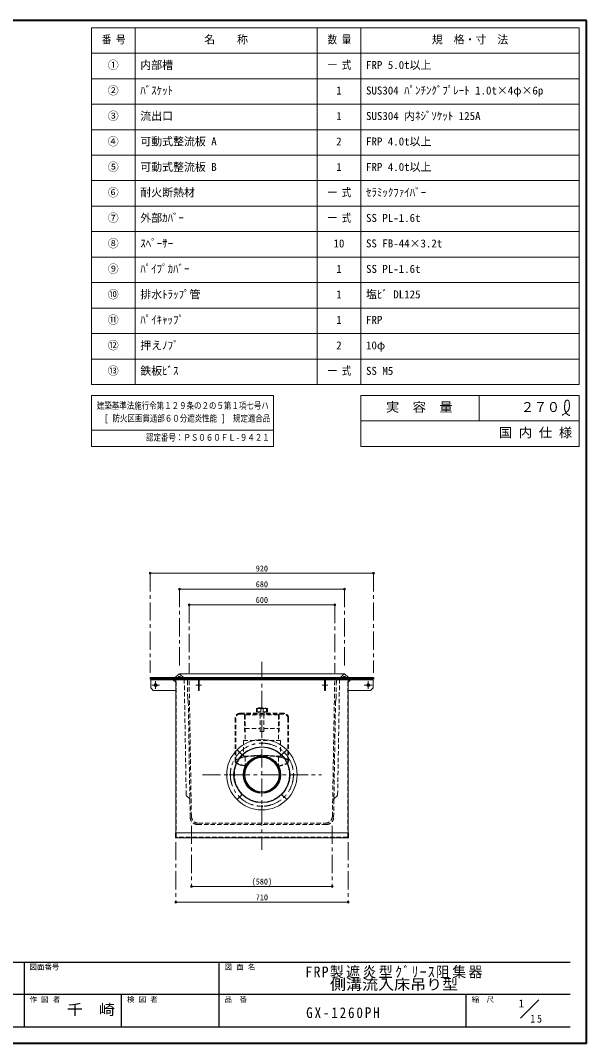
# Model space of a CAD drawing. Units: millimetres at full size, sheet at 1:15; some dimension numbers follow another scale. Extents: x -3151 to 2924, y -2106 to 2109.
# Drawn here: x 592 to 2924, y -2106 to 2109 of the extents above; entities that cross this region are included whole.
import ezdxf
from ezdxf.enums import TextEntityAlignment as Align

# ---------------------------------------------------------------- set-up
doc = ezdxf.new("R2010")
doc.units = ezdxf.units.MM
doc.header["$LTSCALE"] = 15
doc.header["$PDMODE"] = 32
doc.header["$PDSIZE"] = 7.5
doc.linetypes.add('CHAIN1', pattern=[8, 5, -1, 1, -1])
doc.linetypes.add('DASHED1', pattern=[1.8, 1.2, -0.6])
doc.layers.add('0-0____1', color=4, linetype='Continuous', lineweight=9)
doc.styles.add('ＭＳ ゴシック', font='')
doc.styles.get('ＭＳ ゴシック').set_extended_font_data('MS Gothic')

msp = doc.modelspace()

# ---------------------------------------------------------------- linework, layer by layer
at = {"layer": '0-0____1', "color": 1, "lineweight": 40}
for p, q in [((2924.1, 2109.17), (-3150.9, 2109.17)), ((2924.1, -2105.83), (2924.1, 2109.17)), ((2924.1, -2105.83), (-3150.9, -2105.83))]:
    msp.add_line(p, q, dxfattribs=at)
at = {"layer": '0-0____1', "color": 3, "lineweight": 18}
for p, q in [((884.1, 609.17), (884.1, 2079.17)), ((1064.1, 609.17), (1064.1, 2079.17)), ((1814.1, 609.17), (1814.1, 2079.17)), ((1994.1, 609.17), (1994.1, 2079.17)), ((2894.1, 1974.17), (884.1, 1974.17)), ((2894.1, 1869.17), (884.1, 1869.17)), ((2894.1, 1764.17), (884.1, 1764.17)), ((2894.1, 1659.17), (884.1, 1659.17)), ((2894.1, 1554.17), (884.1, 1554.17)), ((2894.1, 1449.17), (884.1, 1449.17)), ((2894.1, 1344.17), (884.1, 1344.17)), ((2894.1, 1239.17), (884.1, 1239.17)), ((2894.1, 1134.17), (884.1, 1134.17)), ((2894.1, 1029.17), (884.1, 1029.17)), ((2894.1, 924.17), (884.1, 924.17)), ((2894.1, 819.17), (884.1, 819.17)), ((2894.1, 714.17), (884.1, 714.17)), ((2894.1, 609.17), (884.1, 609.17)), ((1634.1, 564.17), (884.1, 564.17)), ((884.1, 354.17), (884.1, 564.17)), ((1634.1, 354.17), (1634.1, 564.17)), ((1994.1, 354.17), (1994.1, 564.17)), ((2481.6, 459.17), (2481.6, 564.17)), ((1634.1, 421.67), (884.1, 421.67)), ((2894.1, 459.17), (1994.1, 459.17)), ((1634.1, 354.17), (884.1, 354.17)), ((2894.1, 354.17), (1994.1, 354.17))]:
    msp.add_line(p, q, dxfattribs=at)
at = {"layer": '0-0____1', "linetype": 'CHAIN1'}
for p, q in [((1126.6, -168.33), (1126.6, -578.33)), ((2046.6, -168.33), (2046.6, -578.33)), ((1246.6, -233.33), (1246.6, -563.33)), ((1926.6, -233.33), (1926.6, -563.33)), ((1286.6, -298.33), (1286.6, -578.33)), ((1886.6, -298.33), (1886.6, -578.33)), ((1586.6, -533.33), (1586.6, -1308.33)), ((1164.6, -628.93), (1132.6, -628.93)), ((1148.6, -644.93), (1148.6, -612.93)), ((1338.2, -628.93), (1315, -628.93)), ((1835, -628.93), (1858.2, -628.93)), ((2008.6, -628.93), (2040.6, -628.93)), ((2024.6, -644.93), (2024.6, -612.93)), ((1505.28, -917.01), (1484.07, -895.79)), ((1667.91, -917.01), (1689.13, -895.79)), ((1341.6, -998.33), (1831.6, -998.33)), ((1505.28, -1079.64), (1484.07, -1100.86)), ((1667.91, -1079.64), (1689.13, -1100.86)), ((1296.6, -1208.33), (1296.6, -1458.33)), ((1876.6, -1208.33), (1876.6, -1458.33)), ((1231.6, -1275.93), (1231.6, -1523.33)), ((1941.6, -1275.93), (1941.6, -1523.33))]:
    msp.add_line(p, q, dxfattribs=at)
at = {"layer": '0-0____1'}
for p, q in [((1126.6, -168.33), (2046.6, -168.33)), ((1926.6, -233.33), (1246.6, -233.33)), ((1286.6, -298.33), (1886.6, -298.33)), ((1128.6, -640.93), (1128.6, -606.93)), ((1231.6, -616.93), (1221.6, -606.93)), ((1941.6, -616.93), (1951.6, -606.93)), ((2044.6, -640.93), (2044.6, -606.93)), ((1296.6, -1458.33), (1876.6, -1458.33)), ((1941.6, -1523.33), (1231.6, -1523.33))]:
    msp.add_line(p, q, dxfattribs=at)
at = {"layer": '0-0____1', "color": 7, "lineweight": 18}
for p, q in [((1231.28, -596.82), (1243.02, -584.83)), ((1246.6, -583.33), (1926.6, -583.33)), ((1941.91, -596.82), (1930.17, -584.83)), ((1128.6, -606.93), (1128.6, -605.33)), ((1128.6, -606.93), (2044.6, -606.93)), ((1231.6, -607.73), (1231.6, -1238.33)), ((1325, -606.93), (1325, -650.93)), ((1328.2, -606.93), (1328.2, -650.93)), ((1845, -606.93), (1845, -650.93)), ((1848.2, -606.93), (1848.2, -650.93)), ((1941.6, -607.73), (1941.6, -1238.33)), ((2044.6, -606.93), (2044.6, -605.33)), ((1325, -650.93), (1328.2, -650.93)), ((1848.2, -650.93), (1845, -650.93)), ((1230, -1238.33), (1943.2, -1238.33)), ((1230, -1256.73), (1230, -1238.33)), ((1941.6, -1258.33), (1231.6, -1258.33)), ((1943.2, -1256.73), (1943.2, -1238.33)), ((2652.26, -2001.59), (2728.03, -1925.83))]:
    msp.add_line(p, q, dxfattribs=at)
at = {"layer": '0-0____1', "linetype": 'DASHED1'}
for p, q in [((1261.91, -596.82), (1250.17, -584.83)), ((1911.28, -596.82), (1923.02, -584.83)), ((1233.2, -1254.33), (1233.2, -606.93)), ((1234.22, -603.82), (1243.02, -594.83)), ((1258.97, -603.82), (1250.17, -594.83)), ((1274.64, -1081.28), (1266.59, -598.33)), ((1281.01, -683.33), (1279.79, -610.07)), ((1296.1, -1168.83), (1286.76, -608.14)), ((1325, -622.93), (1328.2, -622.93)), ((1848.2, -622.93), (1845, -622.93)), ((1877.09, -1168.83), (1886.43, -608.14)), ((1892.18, -683.33), (1893.4, -610.07)), ((1898.55, -1081.28), (1906.6, -598.33)), ((1914.22, -603.82), (1923.02, -594.83)), ((1938.97, -603.82), (1930.17, -594.83)), ((1940, -1254.33), (1940, -606.93)), ((1325, -634.93), (1328.2, -634.93)), ((1848.2, -634.93), (1845, -634.93)), ((1281.01, -683.33), (1283.26, -698.33)), ((1291.19, -1173.83), (1283.26, -698.33)), ((1882.01, -1173.83), (1889.93, -698.33)), ((1892.18, -683.33), (1889.93, -698.33)), ((1496.6, -745.33), (1676.6, -745.33)), ((1676.6, -748.33), (1496.6, -748.33)), ((1515.1, -751.33), (1515.1, -820.33)), ((1518.1, -752.83), (1518.1, -857.33)), ((1519.6, -751.33), (1579.1, -751.33)), ((1564.2, -726.13), (1564.2, -739.33)), ((1567.19, -726.13), (1564.2, -726.13)), ((1608.99, -739.33), (1564.2, -739.33)), ((1572.9, -723.42), (1564.99, -725.15)), ((1567.19, -726.13), (1567.19, -739.33)), ((1573.76, -723.33), (1599.44, -723.33)), ((1574.6, -739.33), (1574.6, -745.33)), ((1579.1, -748.33), (1579.1, -820.33)), ((1581.76, -726.13), (1581.76, -739.33)), ((1591.44, -726.13), (1581.76, -726.13)), ((1591.44, -726.13), (1591.44, -739.33)), ((1594.1, -748.33), (1594.1, -820.33)), ((1653.6, -751.33), (1594.1, -751.33)), ((1598.6, -739.33), (1598.6, -745.33)), ((1600.29, -723.42), (1608.2, -725.15)), ((1606, -726.13), (1606, -739.33)), ((1655.1, -752.83), (1655.1, -857.33)), ((1658.1, -751.33), (1658.1, -820.33)), ((1476.6, -765.33), (1476.6, -943.33)), ((1479.6, -765.33), (1479.6, -943.33)), ((1693.6, -765.33), (1693.6, -943.33)), ((1696.6, -765.33), (1696.6, -943.33)), ((1518.1, -820.33), (1515.1, -820.33)), ((1518.1, -808.33), (1579.1, -808.33)), ((1579.1, -820.33), (1594.1, -820.33)), ((1594.1, -808.33), (1655.1, -808.33)), ((1658.1, -820.33), (1655.1, -820.33)), ((1510.6, -857.33), (1662.6, -857.33)), ((1510.6, -857.33), (1510.6, -922.33)), ((1662.6, -857.33), (1662.6, -922.33)), ((1510.6, -922.33), (1662.6, -922.33)), ((1518.1, -970.33), (1518.1, -922.33)), ((1655.1, -970.33), (1655.1, -922.33)), ((1288.47, -1096.89), (1276.14, -1084.76)), ((1884.72, -1096.89), (1897.06, -1084.76)), ((1321.18, -1203.33), (1852.01, -1203.33)), ((1326.1, -1198.33), (1847.09, -1198.33)), ((1231.6, -1255.93), (1231.6, -1238.33)), ((1940.8, -1256.73), (1232.4, -1256.73)), ((1939.2, -1255.13), (1234, -1255.13)), ((1251.6, -1255.13), (1251.6, -1256.73)), ((1921.6, -1255.13), (1921.6, -1256.73)), ((1941.6, -1255.93), (1941.6, -1238.33))]:
    msp.add_line(p, q, dxfattribs=at)
at = {"layer": '0-0____1', "color": 5, "lineweight": 25}
for p, q in [((1126.6, -598.33), (2046.6, -598.33)), ((1126.6, -598.33), (1126.6, -605.33)), ((2046.6, -605.33), (1126.6, -605.33)), ((2046.6, -598.33), (2046.6, -605.33))]:
    msp.add_line(p, q, dxfattribs=at)
at = {"layer": '0-0____1', "color": 6, "lineweight": 25}
for p, q in [((-3083.4, -1770.47), (2856.6, -1770.47)), ((606.6, -1770.47), (606.6, -2038.33)), ((1410.17, -2038.33), (1410.17, -1770.47)), ((2856.6, -1904.4), (-196.97, -1904.4)), ((1008.38, -2038.33), (1008.38, -1904.4)), ((2428.03, -2038.33), (2428.03, -1904.4)), ((2856.6, -2038.33), (-3083.4, -2038.33))]:
    msp.add_line(p, q, dxfattribs=at)
at = {"layer": '0-0____1', "color": 3, "lineweight": 18}
for points in [[(2894.1, 609.17), (2894.1, 2079.17), (884.1, 2079.17)], [(2894.1, 354.17), (2894.1, 564.17), (1994.1, 564.17)], [(2823.91, 482.64), (2825.55, 483.58), (2828.35, 485.21), (2831.13, 486.89), (2833.87, 488.63), (2836.55, 490.46), (2839.16, 492.41), (2840.63, 493.6), (2841.72, 494.53), (2843.52, 496.2), (2845.24, 497.97), (2846.84, 499.83), (2848.29, 501.79), (2849.57, 503.86), (2850.23, 505.11), (2850.7, 506.13), (2851.41, 507.93), (2852, 509.78), (2852.48, 511.67), (2852.85, 513.58), (2853.13, 515.5), (2853.24, 516.62), (2853.33, 517.78), (2853.41, 519.77), (2853.43, 521.76), (2853.4, 523.75), (2853.34, 525.76), (2853.28, 527.78), (2853.24, 528.95), (2853.21, 530.19), (2853.13, 532.34), (2852.96, 534.46), (2852.62, 536.55), (2852.05, 538.57), (2851.18, 540.49), (2850.5, 541.56), (2850.07, 542.13), (2849.23, 543.06), (2848.29, 543.89), (2847.28, 544.58)], [(2847.28, 544.58), (2846.22, 545.08), (2845.12, 545.36), (2844.47, 545.4), (2843.94, 545.36), (2843.02, 545.17), (2842.13, 544.81), (2841.26, 544.33), (2840.44, 543.74), (2839.68, 543.07), (2839.26, 542.66), (2838.69, 542.01), (2837.83, 540.83), (2837.11, 539.57), (2836.51, 538.26), (2836.02, 536.9), (2835.62, 535.52), (2835.43, 534.71), (2835.21, 533.69), (2834.89, 531.93), (2834.65, 530.15), (2834.45, 528.37), (2834.29, 526.58), (2834.14, 524.79), (2834.06, 523.75), (2833.95, 522.5), (2833.77, 520.36), (2833.62, 518.22), (2833.54, 516.08), (2833.53, 513.94), (2833.65, 511.82), (2833.78, 510.59), (2833.94, 509.53), (2834.3, 507.71), (2834.77, 505.9), (2835.32, 504.12), (2835.95, 502.36), (2836.64, 500.62), (2837.07, 499.63), (2837.39, 498.91)], [(2837.39, 498.91), (2837.96, 497.69), (2838.55, 496.48), (2839.17, 495.28), (2839.82, 494.1), (2840.5, 492.91), (2840.91, 492.23), (2841.39, 491.43), (2842.27, 490.08), (2843.21, 488.77), (2844.22, 487.53), (2845.31, 486.38), (2846.48, 485.36), (2847.21, 484.83), (2847.83, 484.43), (2848.96, 483.83), (2850.14, 483.3), (2851.36, 482.84), (2852.6, 482.42), (2853.87, 482.03), (2854.61, 481.81)]]:
    msp.add_lwpolyline(points, dxfattribs=at)
at = {"layer": '0-0____1'}
for points in [[(1128.6, -640.93), (1138.6, -650.93), (1231.6, -650.93)], [(2044.6, -640.93), (2034.6, -650.93), (1941.6, -650.93)]]:
    msp.add_lwpolyline(points, dxfattribs=at)
at = {"layer": '0-0____1', "linetype": 'DASHED1'}
msp.add_lwpolyline([(1606, -726.13), (1608.99, -726.13), (1608.99, -739.33)], dxfattribs=at)
at = {"layer": '0-0____1'}
for centre, radius in [((1148.6, -628.93), 6), ((2024.6, -628.93), 6), ((1586.6, -998.33), 74), ((1586.6, -998.33), 70.5)]:
    msp.add_circle(centre, radius, dxfattribs=at)
at = {"layer": '0-0____1', "color": 7, "lineweight": 18}
for centre, radius in [((1586.6, -998.33), 145), ((1586.6, -868.33), 2.5), ((1494.67, -906.4), 2.5), ((1678.52, -906.4), 2.5), ((1456.6, -998.33), 2.5), ((1716.6, -998.33), 2.5), ((1494.67, -1090.25), 2.5), ((1678.52, -1090.25), 2.5), ((1586.6, -1128.33), 2.5)]:
    msp.add_circle(centre, radius, dxfattribs=at)
at = {"layer": '0-0____1', "linetype": 'CHAIN1'}
msp.add_circle((1586.6, -998.33), 130, dxfattribs=at)
at = {"layer": '0-0____1', "color": 5, "lineweight": 25}
for radius in [115, 76.5]:
    msp.add_circle((1586.6, -998.33), radius, dxfattribs=at)
at = {"layer": '0-0____1', "color": 7, "linetype": 'DASHED1', "lineweight": 18}
msp.add_circle((1586.6, -998.33), 113.4, dxfattribs=at)
at = {"layer": '0-0____1', "color": 7, "lineweight": 18}
for centre, radius, start, end in [((1246.6, -588.33), 5, 90, 135.6053), ((1926.6, -588.33), 5, 44.3947, 90), ((1227.71, -593.33), 5, 270, 315.6053), ((1230.8, -607.73), 0.8, 0, 90), ((1942.4, -607.73), 0.8, 90, 180), ((1945.49, -593.33), 5, 224.3947, 270), ((1231.6, -1256.73), 1.6, 180, 270), ((1941.6, -1256.73), 1.6, 270, 0)]:
    msp.add_arc(centre, radius, start, end, dxfattribs=at)
at = {"layer": '0-0____1', "linetype": 'DASHED1'}
for centre, radius, start, end in [((1246.6, -588.33), 5, 44.3947, 90), ((1926.6, -588.33), 5, 90, 135.6053), ((1230.65, -600.33), 5, 270, 315.6053), ((1231.6, -606.93), 1.6, 0, 90), ((1246.6, -598.33), 5, 44.3947, 135.6053), ((1262.54, -600.33), 5, 224.3947, 270), ((1265.49, -593.33), 5, 224.3947, 270), ((1274.8, -610.33), 5, 1.04163, 90), ((1276.76, -608.33), 10, 1.04163, 90), ((1896.43, -608.33), 10, 90, 178.95837), ((1898.4, -610.33), 5, 90, 178.95837), ((1907.71, -593.33), 5, 270, 315.6053), ((1910.65, -600.33), 5, 270, 315.6053), ((1926.6, -598.33), 5, 44.3947, 135.6053), ((1942.54, -600.33), 5, 224.3947, 270), ((1941.6, -606.93), 1.6, 90, 180), ((1496.6, -765.33), 20, 90, 180), ((1496.6, -765.33), 17, 90, 180), ((1518.1, -751.33), 3, 90, 180), ((1519.6, -752.83), 1.5, 90, 180), ((1565.2, -726.13), 1, 102.36697, 180), ((1574.48, -758.68), 33.35, 77.38992, 102.61008), ((1573.76, -727.33), 4, 90, 102.36697), ((1598.72, -758.68), 33.35, 77.38992, 102.61008), ((1599.44, -727.33), 4, 77.63303, 90), ((1607.99, -726.13), 1, 0, 77.63303), ((1653.6, -752.83), 1.5, 0, 90), ((1655.1, -751.33), 3, 0, 90), ((1676.6, -765.33), 20, 0, 90), ((1676.6, -765.33), 17, 0, 90), ((1279.64, -1081.2), 5, 180.95484, 225.47742), ((1893.55, -1081.2), 5, 314.52258, 359.04516), ((1284.96, -1100.46), 5, 0.95484, 45.47742), ((1888.23, -1100.46), 5, 134.52258, 179.04516), ((1321.18, -1173.33), 30, 180.95484, 270), ((1326.1, -1168.33), 30, 180.95484, 270), ((1847.09, -1168.33), 30, 270, 359.04516), ((1852.01, -1173.33), 30, 270, 359.04516), ((1233.2, -1255.13), 1.6, 180, 270), ((1232.4, -1255.93), 0.8, 180, 270), ((1234, -1254.33), 0.8, 180, 270), ((1939.2, -1254.33), 0.8, 270, 0), ((1940, -1255.13), 1.6, 270, 0), ((1940.8, -1255.93), 0.8, 270, 0)]:
    msp.add_arc(centre, radius, start, end, dxfattribs=at)
for major_axis, start_param, end_param in [((110, 0), 5.3846125, 10.3233508), ((107, 0), 5.4071305, 10.3008327)]:
    msp.add_ellipse((1586.6, -943.33), major_axis=major_axis, ratio=0.227, start_param=start_param, end_param=end_param, dxfattribs=at)
at = {"layer": '0-0____1', "color": 1}
for p in [(1126.6, -168.33), (2046.6, -168.33), (1246.6, -233.33), (1926.6, -233.33), (1286.6, -298.33), (1886.6, -298.33), (1296.6, -1458.33), (1876.6, -1458.33), (1231.6, -1523.33), (1941.6, -1523.33)]:
    msp.add_point(p, dxfattribs=at)

# ---------------------------------------------------------------- texts
at = {"layer": '0-0____1', "color": 7, "style": 'ＭＳ ゴシック'}
for s, height, width, p in [('番 号', 32.99, 0.85, (927.22, 2004.17)), ('数 量', 32.99, 0.85, (1857.22, 2004.17)), ('一 式', 32.99, 0.85, (1857.22, 1899.17)), ('一 式', 32.99, 0.85, (1857.22, 1374.17)), ('一 式', 32.99, 0.85, (1857.22, 1269.17)), ('一 式', 32.99, 0.85, (1857.22, 639.17)), ('建築基準法施行令第１２９条の２の５第１項七号ハ', 27.49, 0.8, (906.6, 500.42)), ('実\u3000容\u3000量', 38.49, 1.05, (2097.22, 485.42)), ('２７０', 41.24, 0.95, (2654.1, 483.55)), ('[ 防火区画貫通部６０分遮炎性能 ]\u3000規定適合品', 27.49, 0.8, (936.6, 447.92)), ('国 内 仕 様', 38.49, 1.05, (2562.22, 380.42)), ('認定番号：ＰＳ０６０ＦＬ-９４２１', 27.49, 0.8, (1109.1, 369.17)), ('側溝流入床吊り型', 43.99, 1.1, (1867.13, -1897.43)), ('千\u3000崎', 43.99, 1.1, (783.38, -2001.36))]:
    msp.add_text(s, height=height, dxfattribs=dict(at, width=width)).set_placement(p, align=Align.BOTTOM_LEFT)
for s, height, p in [('名\u3000\u3000称', 32.99, (1349.1, 2004.17)), ('規\u3000格・寸\u3000法', 32.99, (2286.6, 2004.17)), ('①', 32.99, (951.6, 1899.17)), ('内部槽', 32.99, (1085.53, 1899.17)), ('FRP 5.0t以上', 32.99, (2015.53, 1899.17)), ('②', 32.99, (951.6, 1794.17)), ('ﾊﾞｽｹｯﾄ', 32.99, (1085.53, 1794.17)), ('1', 32.99, (1892.85, 1794.17)), ('SUS304 ﾊﾟﾝﾁﾝｸﾞﾌﾟﾚｰﾄ 1.0t×4φ×6p', 32.99, (2015.53, 1794.17)), ('③', 32.99, (951.6, 1689.17)), ('流出口', 32.99, (1085.53, 1689.17)), ('1', 32.99, (1892.85, 1689.17)), ('SUS304 内ﾈｼﾞｿｹｯﾄ 125A', 32.99, (2015.53, 1689.17)), ('④', 32.99, (951.6, 1584.17)), ('可動式整流板 A', 32.99, (1085.53, 1584.17)), ('2', 32.99, (1892.85, 1584.17)), ('FRP 4.0t以上', 32.99, (2015.53, 1584.17)), ('⑤', 32.99, (951.6, 1479.17)), ('可動式整流板 B', 32.99, (1085.53, 1479.17)), ('1', 32.99, (1892.85, 1479.17)), ('FRP 4.0t以上', 32.99, (2015.53, 1479.17)), ('⑥', 32.99, (951.6, 1374.17)), ('耐火断熱材', 32.99, (1085.53, 1374.17)), ('ｾﾗﾐｯｸﾌｧｲﾊﾞｰ', 32.99, (2015.53, 1374.17)), ('⑦', 32.99, (951.6, 1269.17)), ('外部ｶﾊﾞｰ', 32.99, (1085.53, 1269.17)), ('SS PL-1.6t', 32.99, (2015.53, 1269.17)), ('⑧', 32.99, (951.6, 1164.17)), ('ｽﾍﾟｰｻｰ', 32.99, (1085.53, 1164.17)), ('10', 32.99, (1881.6, 1164.17)), ('SS FB-44×3.2t', 32.99, (2015.53, 1164.17)), ('⑨', 32.99, (951.6, 1059.17)), ('ﾊﾟｲﾌﾟｶﾊﾞｰ', 32.99, (1085.53, 1059.17)), ('1', 32.99, (1892.85, 1059.17)), ('SS PL-1.6t', 32.99, (2015.53, 1059.17)), ('⑩', 32.99, (951.6, 954.17)), ('排水ﾄﾗｯﾌﾟ管', 32.99, (1085.53, 954.17)), ('1', 32.99, (1892.85, 954.17)), ('塩ﾋﾞ DL125', 32.99, (2015.53, 954.17)), ('⑪', 32.99, (951.6, 849.17)), ('ﾊﾟｲｷｬｯﾌﾟ', 32.99, (1085.53, 849.17)), ('1', 32.99, (1892.85, 849.17)), ('FRP', 32.99, (2015.53, 849.17)), ('⑫', 32.99, (951.6, 744.17)), ('押えﾉﾌﾞ', 32.99, (1085.53, 744.17)), ('2', 32.99, (1892.85, 744.17)), ('10φ', 32.99, (2015.53, 744.17)), ('⑬', 32.99, (951.6, 639.17)), ('鉄板ﾋﾞｽ', 32.99, (1085.53, 639.17)), ('SS M5', 32.99, (2015.53, 639.17)), ('920', 24.74, (1561.28, -168.33)), ('680', 24.74, (1561.28, -233.33)), ('600', 24.74, (1561.28, -298.33)), ('(580)', 24.74, (1544.41, -1458.33)), ('710', 24.74, (1561.28, -1523.33)), ('図面番号', 21.99, (629.1, -1807.97)), ('図 面 名', 21.99, (1432.67, -1807.97)), ('作 図 者', 21.99, (629.1, -1941.9)), ('検 図 者', 21.99, (1030.88, -1941.9)), ('品\u3000番', 21.99, (1432.67, -1941.9)), ('縮\u3000尺', 21.99, (2450.53, -1941.9)), ('1', 32.99, (2644.64, -1967.11))]:
    msp.add_text(s, height=height, dxfattribs=at).set_placement(p, align=Align.BOTTOM_LEFT)
at = {"layer": '0-0____1', "color": 7, "attachment_point": 7, "style": 'ＭＳ ゴシック'}
for s, insert, char_height in [('\\T1.18;\\W0.95;FRP製遮炎型ｸﾞﾘｰｽ阻集器', (1765.88, -1837.43), 43.99), ('\\T1.28;\\W0.9;GX-1260PH', (1769.1, -2001.36), 43.99), ('\\T1.36;\\W0.9;15', (2692.6, -2020.18), 32.99)]:
    msp.add_mtext(s, dxfattribs=dict(at, insert=insert, char_height=char_height))

doc.saveas('drawing.dxf')
